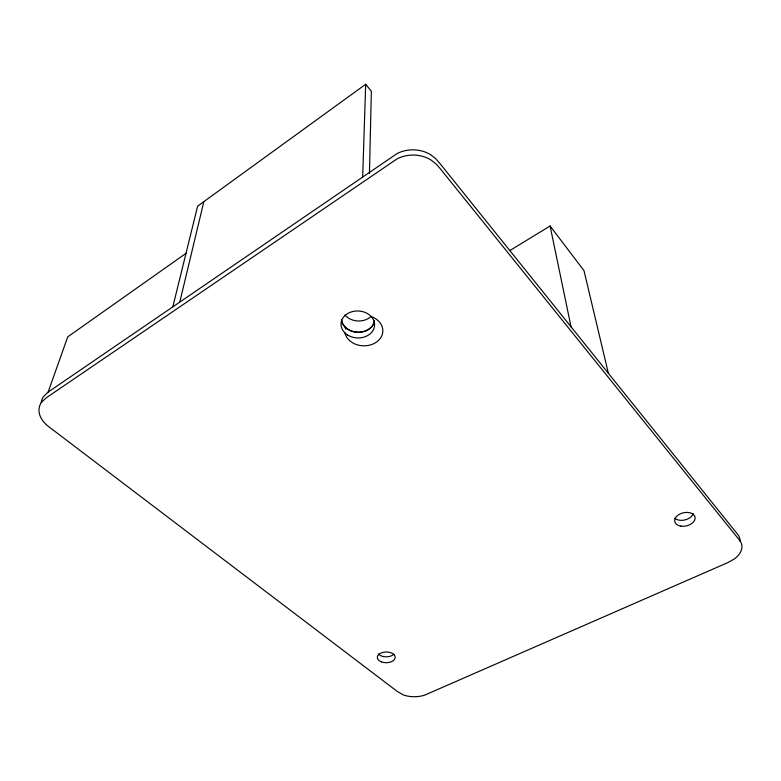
<?xml version="1.0" encoding="UTF-8"?>
<svg xmlns="http://www.w3.org/2000/svg" width="781" height="781" viewBox="0 0 781 781"><rect width="100%" height="100%" fill="white"/><g stroke="black" fill="none" stroke-linecap="round" stroke-linejoin="round"><path stroke-width="1.17" d="M369.433 173.431L371.356 91.27L365.684 84.27L197.622 206.155L172.855 306.718M362.687 176.799L365.684 84.27M179.825 301.944L203.851 201.635M186.005 253.337L67.732 336.865L48.129 392.082L396.953 153.662A30.674 27.442 -2.5 0 1 404.333 150.87A31.689 28.331 -2.5 0 1 424.161 151.699A32.333 28.897 -2.5 0 1 426.514 152.598A30.498 27.286 -2.6 0 1 430.858 154.872L435.7 158.689L439.713 163.229L737.83 534.546A24.143 15.142 -12.8 0 1 740.056 541.438M48.383 391.906L43.424 396.67A28.018 19.418 15.6 0 0 41.217 402.547M509.925 250.506L550.088 225.992L584.003 270.665L608.37 373.289M550.088 225.992L571.028 326.79M374.46 321.743A16.694 13.462 2.7 0 1 357.347 332.267A16.694 13.462 2.7 0 1 341.512 320.005M371.112 316.393A16.479 13.404 2.8 0 1 344.929 315.007M393.849 654.214A8.884 5.36 -0.4 0 1 385.931 656.821A8.884 5.36 -0.4 0 1 378.355 653.951M693.186 513.664A10.309 6.717 -12.5 0 1 685.015 519.921A10.309 6.717 -12.5 0 1 674.667 518.145M371.258 316.588A19.105 15.278 2.1 0 1 375.593 342.674A19.105 15.278 2.1 0 1 344.929 332.901M374.538 320.815A16.694 13.462 2.7 0 1 357.639 332.189A16.694 13.462 2.7 0 1 341.385 319.683M345.788 329.113A18.988 15.249 2.2 0 1 345.192 327.151M41.793 401.893L41.305 402.576A28.184 19.437 15.5 0 0 48.568 426.543L397.246 691.429L403.084 694.807A20.062 11.686 -1.4 0 0 405.886 695.695A21.302 12.418 -1.4 0 0 407.399 696.047A20.862 12.154 -1.4 0 0 420.061 696.261A20.179 11.754 -1.4 0 0 424.805 695.09L727.677 562.662L734.14 559.089A24.27 15.142 -12.7 0 0 739.714 540.452L440.094 168.501L436.062 163.942L431.18 160.115A30.723 27.384 -2.6 0 0 426.807 157.83A32.568 28.995 -2.5 0 0 424.434 156.922A31.914 28.428 -2.5 0 0 404.46 156.093A30.889 27.54 -2.5 0 0 397.031 158.894L46.284 397.802L41.793 401.893M381.489 661.897A8.933 5.35 -0.4 0 0 395.186 657.514A8.933 5.35 -0.4 0 0 382.104 652.623A8.933 5.35 -0.4 0 0 381.489 661.897M680.866 526.101A10.368 6.717 -12.4 0 0 695.051 517.256A10.368 6.717 -12.4 0 0 678.767 514.65A10.368 6.717 -12.4 0 0 680.866 526.101M347.545 334.971A16.801 13.492 2.7 0 0 374.46 326.546A16.801 13.492 2.7 0 0 351.45 311.873A16.801 13.492 2.7 0 0 347.545 334.971"/></g></svg>
